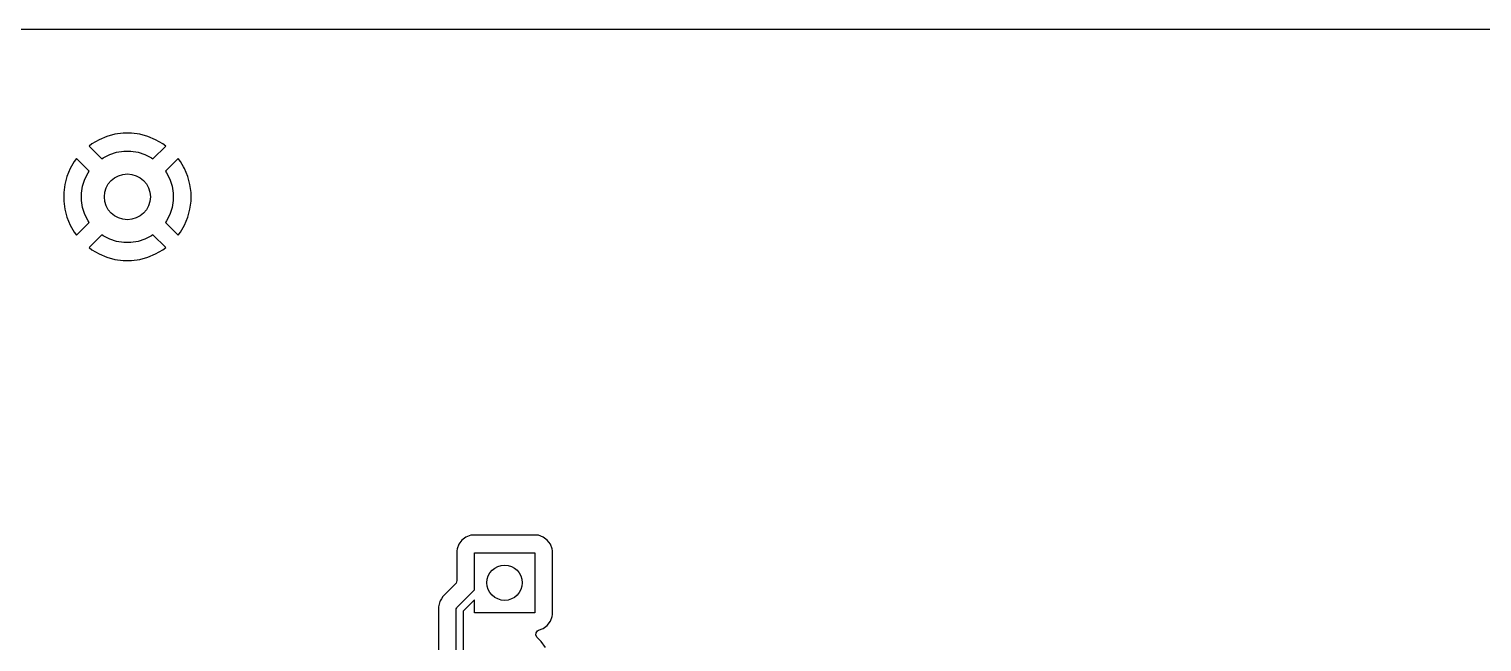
# Model space of a CAD drawing. Extents: x 78 to 227, y -124 to -75.
# Drawn here: x 145.05 to 186.13, y -92.23 to -74.88 of the extents above; entities that cross this region are included whole.
import ezdxf

# ---------------------------------------------------------------- set-up
doc = ezdxf.new("R2010")
doc.units = 0
doc.layers.add('BLACK', color=7, linetype='CONTINUOUS')

msp = doc.modelspace()

# ---------------------------------------------------------------- linework, layer by layer
at = {"layer": 'BLACK', "linetype": 'CONTINUOUS'}
for p, q in [((99.438, -74.8795), (227.0895, -74.8795)), ((147.030171, -78.011165), (146.825828, -78.129144)), ((147.03018, -78.01116), (147.030171, -78.011165)), ((147.248162, -77.92087), (147.03018, -78.01116)), ((147.476085, -77.859799), (147.248162, -77.92087)), ((147.710014, -77.829), (147.476085, -77.859799)), ((147.945985, -77.829), (147.710014, -77.829)), ((148.179914, -77.859799), (147.945985, -77.829)), ((148.407838, -77.92087), (148.179914, -77.859799)), ((148.625819, -78.01116), (148.407836, -77.92087)), ((148.407836, -77.92087), (148.407838, -77.92087)), ((148.625828, -78.011165), (148.625819, -78.01116)), ((148.830171, -78.129144), (148.625828, -78.011165)), ((146.825818, -78.12915), (146.744275, -78.19172)), ((146.744275, -78.19172), (146.744275, -78.191721)), ((146.744275, -78.191721), (147.104947, -78.552393)), ((146.825828, -78.129144), (146.825818, -78.12915)), ((147.148752, -78.520568), (147.330512, -78.427957)), ((147.330512, -78.427957), (147.524521, -78.364919)), ((147.524521, -78.364919), (147.726003, -78.333007)), ((147.726003, -78.333007), (147.929997, -78.333007)), ((147.929997, -78.333007), (148.131479, -78.364919)), ((148.131479, -78.364919), (148.325488, -78.427957)), ((148.325488, -78.427957), (148.507248, -78.520568)), ((148.551051, -78.552393), (148.911723, -78.191721)), ((148.830172, -78.129145), (148.830171, -78.129144)), ((148.911723, -78.191721), (148.830172, -78.129145)), ((146.21016, -78.83118), (146.11987, -79.049162)), ((146.210165, -78.831171), (146.21016, -78.83118)), ((146.328144, -78.626828), (146.210165, -78.831171)), ((146.32815, -78.626818), (146.328144, -78.626828)), ((146.39072, -78.545275), (146.32815, -78.626818)), ((146.390721, -78.545275), (146.39072, -78.545275)), ((146.751393, -78.905947), (146.390721, -78.545275)), ((147.104947, -78.552393), (147.148752, -78.520568)), ((148.507248, -78.520568), (148.551051, -78.552393)), ((149.265277, -78.545275), (148.904605, -78.905946)), ((149.327854, -78.626827), (149.265277, -78.545275)), ((149.327855, -78.626828), (149.327854, -78.626827)), ((149.380528, -78.718059), (149.327855, -78.626828)), ((149.413978, -78.775995), (149.380528, -78.718059)), ((149.445834, -78.831171), (149.413978, -78.775995)), ((149.445839, -78.83118), (149.445834, -78.831171)), ((149.536129, -79.049162), (149.445839, -78.83118)), ((146.058799, -79.277085), (146.028, -79.511014)), ((146.11987, -79.049162), (146.058799, -79.277085)), ((146.563919, -79.325521), (146.626957, -79.131512)), ((146.626957, -79.131512), (146.719568, -78.949752)), ((146.719568, -78.949752), (146.751393, -78.905947)), ((148.904605, -78.905946), (148.936432, -78.949752)), ((148.936432, -78.949752), (149.029043, -79.131512)), ((149.029043, -79.131512), (149.092081, -79.325521)), ((149.5972, -79.277085), (149.536129, -79.049162)), ((149.627999, -79.511014), (149.5972, -79.277085)), ((146.028, -79.511014), (146.028, -79.746985)), ((146.532007, -79.527003), (146.563919, -79.325521)), ((146.532007, -79.730997), (146.532007, -79.527003)), ((149.092081, -79.325521), (149.123993, -79.527003)), ((149.123993, -79.527003), (149.123993, -79.730997)), ((149.628, -79.511028), (149.627999, -79.511014)), ((149.628, -79.746971), (149.628, -79.511028)), ((146.028, -79.746985), (146.058799, -79.980914)), ((146.058799, -79.980914), (146.11987, -80.208837)), ((146.563919, -79.932479), (146.532007, -79.730997)), ((146.626957, -80.126488), (146.563919, -79.932479)), ((149.092081, -79.932479), (149.029043, -80.126488)), ((149.123993, -79.730997), (149.092081, -79.932479)), ((149.536129, -80.208837), (149.5972, -79.980914)), ((149.5972, -79.980914), (149.627999, -79.746985)), ((149.627999, -79.746985), (149.628, -79.746971)), ((146.11987, -80.208837), (146.21016, -80.426819)), ((146.21016, -80.426819), (146.210165, -80.426828)), ((146.210165, -80.426828), (146.328144, -80.631171)), ((146.390721, -80.712723), (146.751392, -80.352051)), ((146.719568, -80.308248), (146.626957, -80.126488)), ((146.751392, -80.352051), (146.719568, -80.308248)), ((148.936432, -80.308248), (148.904605, -80.352052)), ((148.904605, -80.352052), (149.265276, -80.712723)), ((149.029043, -80.126488), (148.936432, -80.308248)), ((149.32785, -80.631181), (149.445834, -80.426828)), ((149.445834, -80.426828), (149.445839, -80.426819)), ((149.445839, -80.426819), (149.536129, -80.208837)), ((146.328144, -80.631171), (146.328145, -80.631172)), ((146.328145, -80.631172), (146.390721, -80.712723)), ((147.104946, -80.705605), (146.744275, -81.066277)), ((147.148752, -80.737432), (147.104946, -80.705605)), ((147.330512, -80.830043), (147.148752, -80.737432)), ((147.524521, -80.893081), (147.330512, -80.830043)), ((147.726003, -80.924993), (147.524521, -80.893081)), ((147.929997, -80.924993), (147.726003, -80.924993)), ((148.131479, -80.893081), (147.929997, -80.924993)), ((148.325488, -80.830043), (148.131479, -80.893081)), ((148.507248, -80.737432), (148.325488, -80.830043)), ((148.551052, -80.705606), (148.507248, -80.737432)), ((148.911723, -81.066276), (148.551052, -80.705606)), ((149.265276, -80.712723), (149.265279, -80.712723)), ((149.265279, -80.712723), (149.32785, -80.631181)), ((146.744275, -81.066277), (146.825827, -81.128854)), ((146.825827, -81.128854), (146.825828, -81.128855)), ((146.825828, -81.128855), (147.030171, -81.246834)), ((147.030171, -81.246834), (147.03018, -81.246839)), ((147.03018, -81.246839), (147.248163, -81.337129)), ((147.248163, -81.337129), (147.248161, -81.337129)), ((147.248161, -81.337129), (147.476085, -81.3982)), ((148.179914, -81.3982), (148.407837, -81.337129)), ((148.407837, -81.337129), (148.625819, -81.246839)), ((148.625819, -81.246839), (148.625828, -81.246834)), ((148.625828, -81.246834), (148.830181, -81.12885)), ((148.830181, -81.12885), (148.911723, -81.066279)), ((148.911723, -81.066279), (148.911723, -81.066276)), ((147.476085, -81.3982), (147.710014, -81.428999)), ((147.710014, -81.428999), (147.710029, -81.429)), ((147.710029, -81.429), (147.945971, -81.429)), ((147.945971, -81.429), (147.945985, -81.428999)), ((147.945985, -81.428999), (148.179914, -81.3982)), ((157.202202, -89.458671), (157.151908, -89.593517)), ((157.202206, -89.458664), (157.202202, -89.458671)), ((157.288452, -89.343455), (157.202206, -89.458664)), ((157.288455, -89.343452), (157.288452, -89.343455)), ((157.403664, -89.257206), (157.288455, -89.343452)), ((157.403671, -89.257202), (157.403664, -89.257206)), ((157.538516, -89.206908), (157.403671, -89.257202)), ((157.598123, -89.200501), (157.538516, -89.206908)), ((157.598129, -89.2005), (157.598123, -89.200501)), ((159.393864, -89.2005), (157.598129, -89.2005)), ((159.393873, -89.2005), (159.393864, -89.2005)), ((159.393881, -89.2005), (159.393873, -89.2005)), ((159.393883, -89.200501), (159.393881, -89.2005)), ((159.453483, -89.206908), (159.393883, -89.200501)), ((159.588328, -89.257202), (159.453482, -89.206908)), ((159.453482, -89.206908), (159.453483, -89.206908)), ((159.588335, -89.257206), (159.588328, -89.257202)), ((159.703544, -89.343452), (159.588335, -89.257206)), ((159.703547, -89.343455), (159.703544, -89.343452)), ((159.789793, -89.458664), (159.703547, -89.343455)), ((159.789795, -89.458668), (159.789793, -89.458664)), ((159.789796, -89.458669), (159.789795, -89.458668)), ((159.840091, -89.593517), (159.789796, -89.458669)), ((157.145501, -89.653123), (157.1455, -89.653135)), ((157.1455, -89.653135), (157.1455, -90.492902)), ((157.151908, -89.593517), (157.145501, -89.653116)), ((157.145501, -89.653116), (157.145501, -89.653123)), ((157.646, -90.751578), (157.646, -89.701)), ((157.646, -89.701), (159.346, -89.701)), ((159.346, -89.701), (159.346, -91.401)), ((159.846499, -89.653128), (159.840091, -89.593517)), ((159.8465, -91.448873), (159.846499, -89.653128)), ((157.109181, -90.580583), (156.745481, -90.944282)), ((157.125815, -90.559941), (157.109181, -90.580583)), ((157.1455, -90.492902), (157.125815, -90.559941)), ((157.155289, -91.242289), (157.646, -90.751578)), ((156.666423, -91.081215), (156.625499, -91.233943)), ((156.671697, -91.072081), (156.666423, -91.081215)), ((156.677248, -91.062465), (156.671697, -91.072081)), ((156.709027, -91.007423), (156.677248, -91.062465)), ((156.74548, -90.944284), (156.709027, -91.007423)), ((156.745481, -90.944282), (156.74548, -90.944284)), ((157.646, -91.034421), (157.326, -91.354421)), ((157.646, -91.401), (157.646, -91.034421)), ((156.625499, -91.233943), (156.625499, -91.233945)), ((156.625499, -91.233945), (156.625499, -91.402046)), ((156.625499, -91.402046), (156.6255, -91.402059)), ((156.6255, -91.402059), (156.6255, -93.298903)), ((157.126, -91.313), (157.127921, -91.293491)), ((157.126, -93.557578), (157.126, -91.313)), ((157.127921, -91.293491), (157.142853, -91.257443)), ((157.142853, -91.257443), (157.155289, -91.242289)), ((157.326, -91.354421), (157.326, -93.599)), ((159.346, -91.401), (157.646, -91.401)), ((159.789796, -91.643331), (159.840091, -91.508483)), ((159.840091, -91.508483), (159.8465, -91.448873)), ((159.379084, -92.03635), (159.384068, -91.966658)), ((159.384068, -91.966658), (159.42594, -91.910725)), ((159.42594, -91.910725), (159.456915, -91.89381)), ((159.456915, -91.89381), (159.588331, -91.844796)), ((159.588331, -91.844796), (159.703546, -91.758546)), ((159.703546, -91.758546), (159.789796, -91.643331)), ((159.412569, -92.097673), (159.379084, -92.03635)), ((159.526109, -92.211213), (159.412569, -92.097673)), ((159.651048, -92.383179), (159.526109, -92.211213))]:
    msp.add_line(p, q, dxfattribs=at)
at = {"layer": 'BLACK'}
for centre, radius in [((147.828, -79.629), 0.65), ((158.496, -90.551), 0.5)]:
    msp.add_circle(centre, radius, dxfattribs=at)
at = {"layer": 'WHITE'}
for centre, radius in [((147.828, -79.629), 0.65), ((158.496, -90.551), 0.5)]:
    msp.add_circle(centre, radius, dxfattribs=at)

doc.saveas('drawing.dxf')
